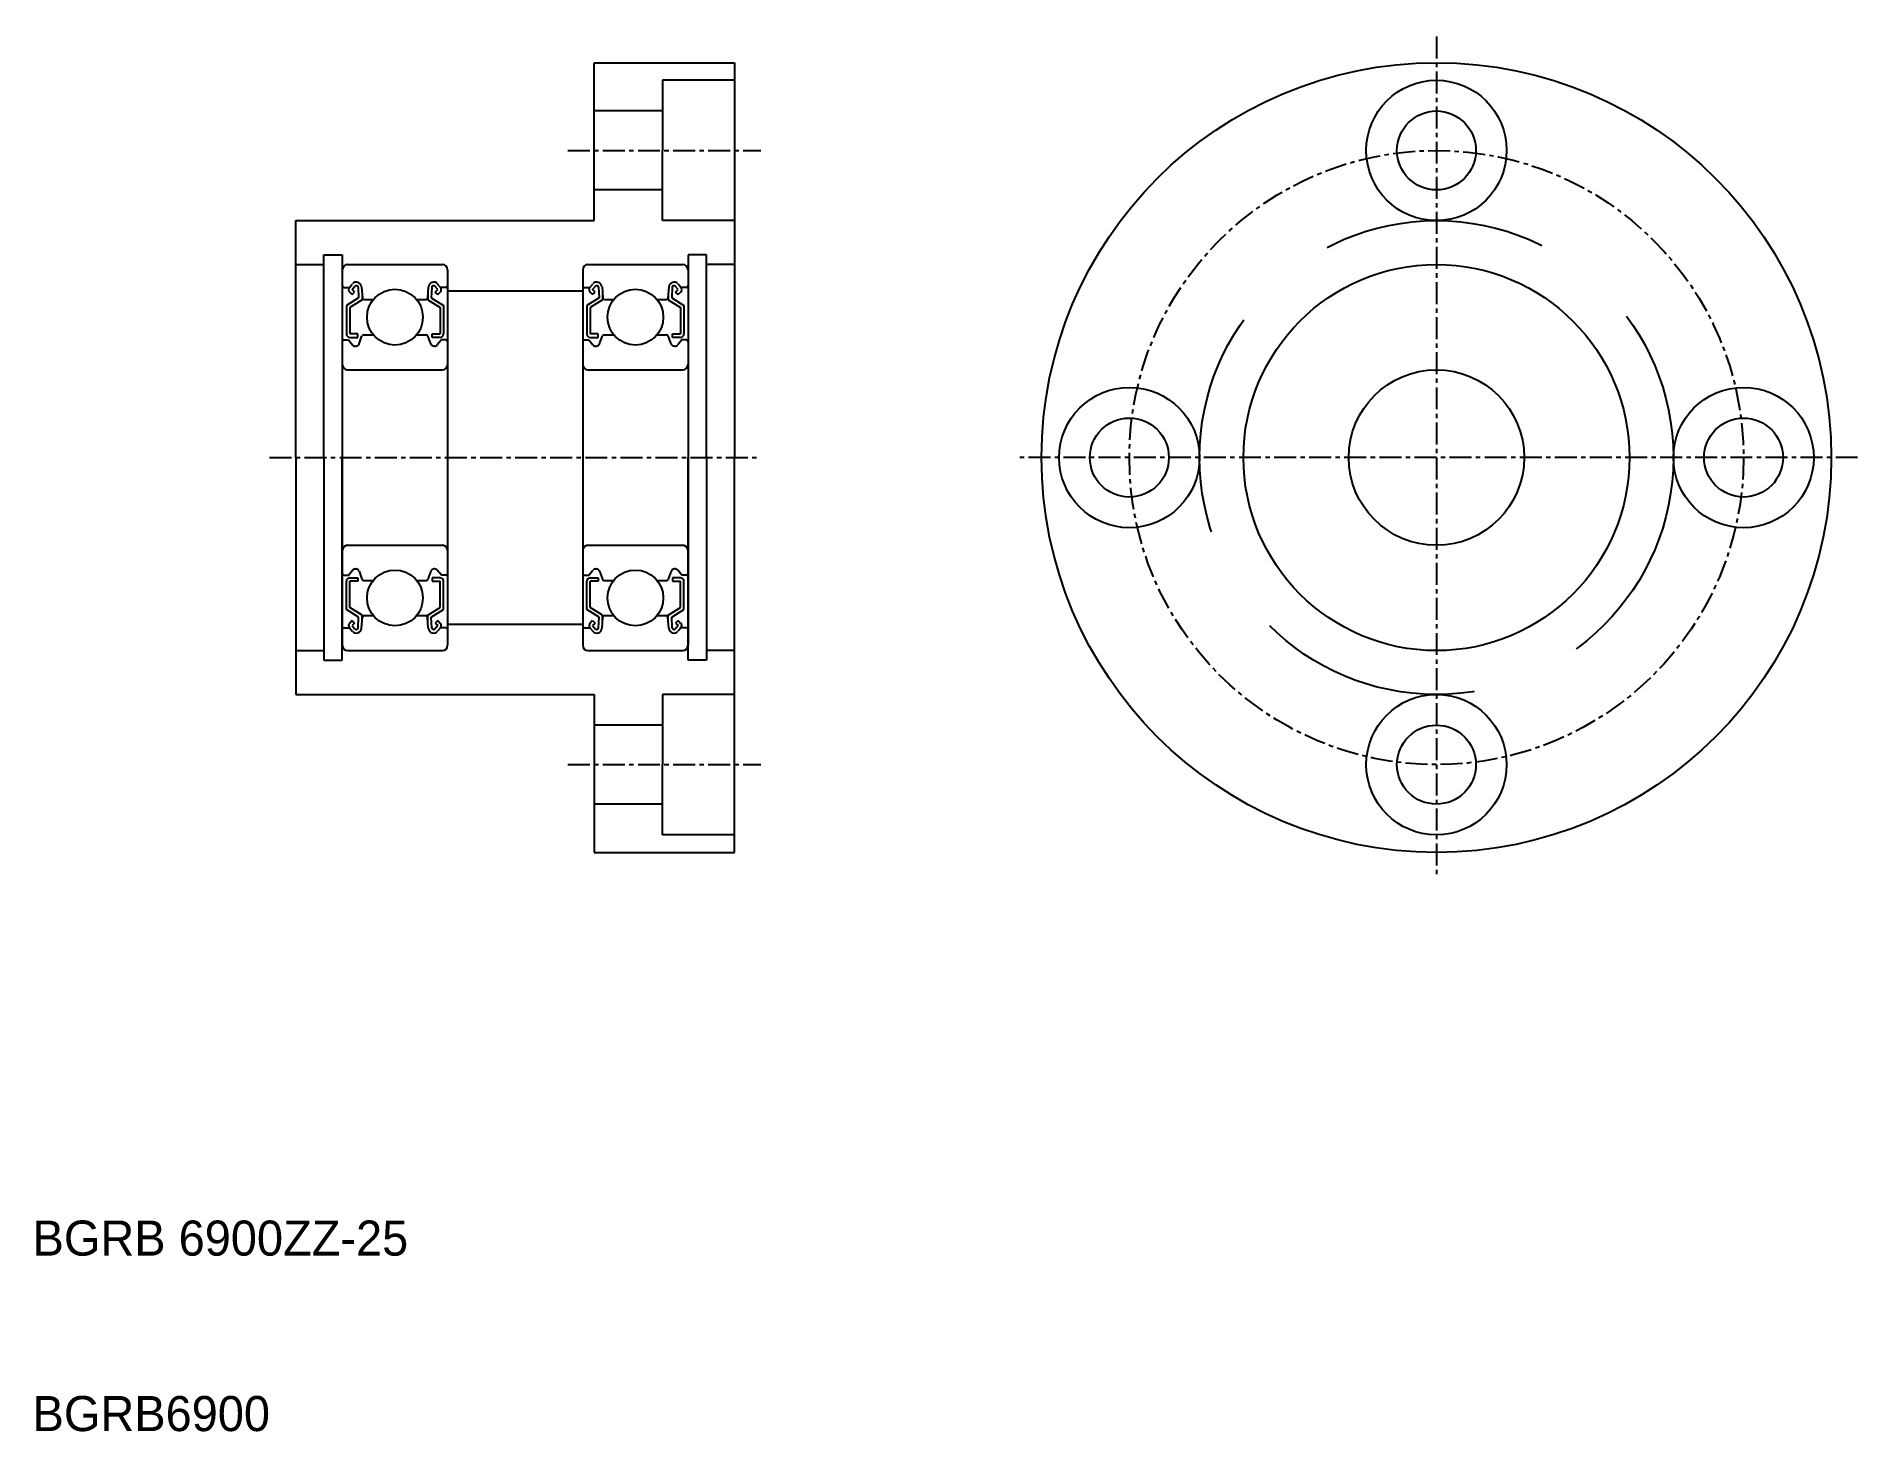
# Model space of a CAD drawing. Extents: x 107 to 211, y 45 to 124.
import ezdxf

# ---------------------------------------------------------------- set-up
doc = ezdxf.new("R2010")
doc.units = 0
doc.linetypes.add('CENTER', pattern=[2, 1.25, -0.25, 0.25, -0.25])
doc.linetypes.add('DASHED', pattern=[19.05, 12.7, -6.35])
doc.layers.get('0').update_dxf_attribs({"linetype": 'CONTINUOUS'})
doc.layers.add('CENTER', color=1, linetype='CENTER')

msp = doc.modelspace()

# ---------------------------------------------------------------- linework, layer by layer
for p, q in [((138.9, 122.63), (146.9, 122.63)), ((138.9, 113.63), (138.9, 122.63)), ((146.9, 122.63), (146.9, 100.13)), ((121.9, 100.13), (121.9, 113.63)), ((121.9, 113.63), (138.9, 113.63)), ((124.85, 111.13), (130.25, 111.13)), ((138.55, 111.13), (143.95, 111.13)), ((124.55, 110.83), (124.55, 89.43)), ((124.96, 109.83), (125.12, 110.02)), ((130.14, 109.83), (129.98, 110.02)), ((130.55, 110.83), (130.55, 89.43)), ((138.25, 110.83), (138.25, 89.43)), ((138.66, 109.83), (138.82, 110.02)), ((143.84, 109.83), (143.68, 110.02)), ((144.25, 110.83), (144.25, 89.43)), ((124.65, 109.83), (124.96, 109.83)), ((125.48, 109.23), (124.78, 108.79)), ((125.11, 109.42), (124.97, 109.56)), ((125.68, 109.12), (124.98, 108.68)), ((125.11, 109.7), (125.27, 109.89)), ((125.25, 109.56), (125.11, 109.7)), ((125.11, 109.42), (125.25, 109.56)), ((125.45, 109.84), (125.48, 109.23)), ((125.65, 109.86), (125.7, 109.22)), ((125.68, 109.46), (125.68, 109.12)), ((125.8, 109.13), (126.32, 109.13)), ((128.78, 109.13), (129.3, 109.13)), ((129.45, 109.86), (129.4, 109.22)), ((129.42, 109.46), (129.42, 109.12)), ((129.42, 109.12), (130.12, 108.68)), ((129.65, 109.84), (129.62, 109.23)), ((129.62, 109.23), (130.32, 108.79)), ((129.99, 109.7), (129.82, 109.89)), ((129.84, 109.56), (129.99, 109.7)), ((129.99, 109.42), (129.84, 109.56)), ((129.99, 109.42), (130.13, 109.56)), ((130.45, 109.83), (130.14, 109.83)), ((138.35, 109.83), (138.66, 109.83)), ((139.18, 109.23), (138.48, 108.79)), ((138.81, 109.42), (138.67, 109.56)), ((139.38, 109.12), (138.68, 108.68)), ((138.81, 109.7), (138.97, 109.89)), ((138.95, 109.56), (138.81, 109.7)), ((138.81, 109.42), (138.95, 109.56)), ((139.15, 109.84), (139.18, 109.23)), ((139.35, 109.86), (139.4, 109.22)), ((139.38, 109.46), (139.38, 109.12)), ((139.5, 109.13), (140.02, 109.13)), ((142.48, 109.13), (143, 109.13)), ((143.15, 109.86), (143.1, 109.22)), ((143.12, 109.46), (143.12, 109.12)), ((143.12, 109.12), (143.82, 108.68)), ((143.35, 109.84), (143.32, 109.23)), ((143.32, 109.23), (144.02, 108.79)), ((143.69, 109.7), (143.52, 109.89)), ((143.54, 109.56), (143.69, 109.7)), ((143.69, 109.42), (143.54, 109.56)), ((143.69, 109.42), (143.83, 109.56)), ((144.15, 109.83), (143.84, 109.83)), ((124.78, 108.79), (124.78, 107.18)), ((124.98, 108.68), (124.98, 107.18)), ((130.12, 108.68), (130.12, 107.18)), ((130.32, 108.79), (130.32, 107.18)), ((138.48, 108.79), (138.48, 107.18)), ((138.68, 108.68), (138.68, 107.18)), ((143.82, 108.68), (143.82, 107.18)), ((144.02, 108.79), (144.02, 107.18)), ((125.43, 107.18), (124.98, 107.18)), ((124.98, 106.98), (125.43, 106.98)), ((125.43, 106.98), (125.43, 107.18)), ((125.51, 106.61), (125.67, 107.06)), ((125.77, 107.13), (126.32, 107.13)), ((128.78, 107.13), (129.33, 107.13)), ((129.59, 106.61), (129.42, 107.06)), ((129.67, 107.18), (130.12, 107.18)), ((129.67, 106.98), (129.67, 107.18)), ((130.12, 106.98), (129.67, 106.98)), ((139.13, 107.18), (138.68, 107.18)), ((138.68, 106.98), (139.13, 106.98)), ((139.13, 106.98), (139.13, 107.18)), ((139.21, 106.61), (139.37, 107.06)), ((139.47, 107.13), (140.02, 107.13)), ((142.48, 107.13), (143.03, 107.13)), ((143.29, 106.61), (143.12, 107.06)), ((143.37, 107.18), (143.82, 107.18)), ((143.37, 106.98), (143.37, 107.18)), ((143.82, 106.98), (143.37, 106.98)), ((124.65, 106.83), (124.9, 106.83)), ((124.9, 106.83), (125.13, 106.55)), ((125.29, 106.48), (125.32, 106.48)), ((129.81, 106.48), (129.78, 106.48)), ((130.2, 106.83), (129.96, 106.55)), ((130.45, 106.83), (130.2, 106.83)), ((138.35, 106.83), (138.6, 106.83)), ((138.6, 106.83), (138.83, 106.55)), ((138.99, 106.48), (139.02, 106.48)), ((143.51, 106.48), (143.48, 106.48)), ((143.9, 106.83), (143.66, 106.55)), ((144.15, 106.83), (143.9, 106.83)), ((124.85, 105.13), (130.25, 105.13)), ((138.55, 105.13), (143.95, 105.13)), ((121.9, 100.13), (121.9, 86.63)), ((146.9, 77.63), (146.9, 100.13)), ((124.85, 95.13), (130.25, 95.13)), ((138.55, 95.13), (143.95, 95.13)), ((124.65, 93.43), (124.9, 93.43)), ((124.9, 93.43), (125.13, 93.71)), ((125.29, 93.78), (125.32, 93.78)), ((125.51, 93.65), (125.67, 93.2)), ((129.59, 93.65), (129.42, 93.2)), ((129.81, 93.78), (129.78, 93.78)), ((130.2, 93.43), (129.96, 93.71)), ((130.45, 93.43), (130.2, 93.43)), ((138.35, 93.43), (138.6, 93.43)), ((138.6, 93.43), (138.83, 93.71)), ((138.99, 93.78), (139.02, 93.78)), ((139.21, 93.65), (139.37, 93.2)), ((143.29, 93.65), (143.12, 93.2)), ((143.51, 93.78), (143.48, 93.78)), ((143.9, 93.43), (143.66, 93.71)), ((144.15, 93.43), (143.9, 93.43)), ((124.78, 91.47), (124.78, 93.08)), ((124.98, 93.28), (125.43, 93.28)), ((124.98, 91.58), (124.98, 93.08)), ((125.43, 93.08), (124.98, 93.08)), ((125.43, 93.28), (125.43, 93.08)), ((125.77, 93.13), (126.32, 93.13)), ((128.78, 93.13), (129.33, 93.13)), ((130.12, 93.28), (129.67, 93.28)), ((129.67, 93.28), (129.67, 93.08)), ((129.67, 93.08), (130.12, 93.08)), ((130.12, 91.58), (130.12, 93.08)), ((130.32, 91.47), (130.32, 93.08)), ((138.48, 91.47), (138.48, 93.08)), ((138.68, 93.28), (139.13, 93.28)), ((139.13, 93.08), (138.68, 93.08)), ((138.68, 91.58), (138.68, 93.08)), ((139.13, 93.28), (139.13, 93.08)), ((139.47, 93.13), (140.02, 93.13)), ((142.48, 93.13), (143.03, 93.13)), ((143.82, 93.28), (143.37, 93.28)), ((143.37, 93.28), (143.37, 93.08)), ((143.37, 93.08), (143.82, 93.08)), ((143.82, 91.58), (143.82, 93.08)), ((144.02, 91.47), (144.02, 93.08)), ((125.48, 91.03), (124.78, 91.47)), ((125.68, 91.14), (124.98, 91.58)), ((125.33, 91.36), (125.33, 91.36)), ((129.42, 91.14), (130.12, 91.58)), ((129.62, 91.03), (130.32, 91.47)), ((139.18, 91.03), (138.48, 91.47)), ((139.38, 91.14), (138.68, 91.58)), ((139.03, 91.36), (139.03, 91.36)), ((143.12, 91.14), (143.82, 91.58)), ((143.32, 91.03), (144.02, 91.47)), ((124.65, 90.43), (124.96, 90.43)), ((124.96, 90.43), (125.12, 90.24)), ((125.11, 90.84), (124.97, 90.7)), ((125.11, 90.84), (125.25, 90.7)), ((125.25, 90.7), (125.11, 90.56)), ((125.11, 90.56), (125.27, 90.36)), ((125.45, 90.42), (125.48, 91.03)), ((125.51, 91.25), (125.51, 91.25)), ((125.65, 90.4), (125.7, 91.04)), ((125.68, 90.8), (125.68, 91.14)), ((125.8, 91.13), (126.32, 91.13)), ((128.78, 91.13), (129.3, 91.13)), ((129.45, 90.4), (129.4, 91.04)), ((129.42, 90.8), (129.42, 91.14)), ((129.65, 90.42), (129.62, 91.03)), ((129.99, 90.56), (129.82, 90.36)), ((129.99, 90.84), (129.84, 90.7)), ((129.84, 90.7), (129.99, 90.56)), ((130.14, 90.43), (129.98, 90.24)), ((129.99, 90.84), (130.13, 90.7)), ((130.45, 90.43), (130.14, 90.43)), ((138.35, 90.43), (138.66, 90.43)), ((138.66, 90.43), (138.82, 90.24)), ((138.81, 90.84), (138.67, 90.7)), ((138.81, 90.84), (138.95, 90.7)), ((138.95, 90.7), (138.81, 90.56)), ((138.81, 90.56), (138.97, 90.36)), ((139.15, 90.42), (139.18, 91.03)), ((139.21, 91.25), (139.21, 91.25)), ((139.35, 90.4), (139.4, 91.04)), ((139.38, 90.8), (139.38, 91.14)), ((139.5, 91.13), (140.02, 91.13)), ((142.48, 91.13), (143, 91.13)), ((143.15, 90.4), (143.1, 91.04)), ((143.12, 90.8), (143.12, 91.14)), ((143.35, 90.42), (143.32, 91.03)), ((143.69, 90.56), (143.52, 90.36)), ((143.69, 90.84), (143.54, 90.7)), ((143.54, 90.7), (143.69, 90.56)), ((143.84, 90.43), (143.68, 90.24)), ((143.69, 90.84), (143.83, 90.7)), ((144.15, 90.43), (143.84, 90.43)), ((124.85, 89.13), (130.25, 89.13)), ((138.55, 89.13), (143.95, 89.13)), ((121.9, 86.63), (138.9, 86.63)), ((138.9, 86.63), (138.9, 77.63)), ((138.9, 77.63), (146.9, 77.63))]:
    msp.add_line(p, q)
at = {"color": 3, "linetype": 'DASHED'}
for p, q in [((146.9, 121.63), (142.8, 121.63)), ((142.8, 121.63), (142.8, 117.63)), ((142.8, 119.88), (138.9, 119.88)), ((142.8, 113.63), (142.8, 117.63)), ((142.8, 115.38), (138.9, 115.38)), ((146.9, 113.63), (142.8, 113.63)), ((146.9, 86.63), (142.8, 86.63)), ((142.8, 86.63), (142.8, 82.63)), ((142.8, 84.88), (138.9, 84.88)), ((142.8, 78.63), (142.8, 82.63)), ((142.8, 80.38), (138.9, 80.38)), ((146.9, 78.63), (142.8, 78.63))]:
    msp.add_line(p, q, dxfattribs=at)
at = {"color": 7, "linetype": 'CONTINUOUS'}
for p, q in [((121.9, 111.13), (123.49, 111.13)), ((123.49, 100.13), (123.49, 111.68)), ((123.49, 111.68), (124.55, 111.68)), ((124.55, 111.68), (124.55, 100.13)), ((144.25, 111.68), (144.25, 100.13)), ((145.31, 111.68), (144.25, 111.68)), ((145.31, 100.13), (145.31, 111.68)), ((146.9, 111.13), (145.31, 111.13)), ((130.55, 109.63), (138.25, 109.63)), ((123.49, 100.13), (123.49, 88.58)), ((124.55, 88.58), (124.55, 100.13)), ((144.25, 88.58), (144.25, 100.13)), ((145.31, 100.13), (145.31, 88.58)), ((130.55, 90.63), (138.25, 90.63)), ((121.9, 89.13), (123.49, 89.13)), ((123.49, 88.58), (124.55, 88.58)), ((145.31, 88.58), (144.25, 88.58)), ((146.9, 89.13), (145.31, 89.13))]:
    msp.add_line(p, q, dxfattribs=at)
for centre, radius in [((186.9, 100.13), 22.5), ((186.9, 117.63), 4), ((186.9, 117.63), 2.25), ((186.9, 100.13), 11), ((127.55, 108.13), 1.59), ((141.25, 108.13), 1.59), ((186.9, 100.13), 5), ((169.4, 100.13), 4), ((204.4, 100.13), 4), ((169.4, 100.13), 2.25), ((204.4, 100.13), 2.25), ((127.55, 92.13), 1.59), ((141.25, 92.13), 1.59), ((186.9, 82.63), 4), ((186.9, 82.63), 2.25)]:
    msp.add_circle(centre, radius)
at = {"color": 3, "linetype": 'DASHED'}
msp.add_circle((186.9, 100.13), 13.5, dxfattribs=at)
for centre, radius, start, end in [((124.85, 110.83), 0.3, 90, 180), ((130.25, 110.83), 0.3, 0, 90), ((138.55, 110.83), 0.3, 90, 180), ((143.95, 110.83), 0.3, 0, 90), ((125.35, 109.83), 0.298, 5.0005, 140.1714), ((129.75, 109.83), 0.298, 39.8286, 174.9997), ((139.05, 109.83), 0.298, 5.0005, 140.1714), ((143.45, 109.83), 0.298, 39.8286, 174.9997), ((124.65, 109.93), 0.1, 180.0001, 270), ((125.11, 109.7), 0.2, 139.8648, 225.0001), ((125.35, 109.83), 0.0983, 4.6646, 139.9739), ((125.8, 109.23), 0.1, 185.1444, 270), ((129.3, 109.23), 0.1, 269.9995, 354.8557), ((129.75, 109.83), 0.0983, 40.0264, 175.3357), ((129.99, 109.7), 0.2, 314.9967, 40.1352), ((130.45, 109.93), 0.1, 269.9995, 359.9913), ((138.35, 109.93), 0.1, 180.0001, 270), ((138.81, 109.7), 0.2, 139.8648, 225.0001), ((139.05, 109.83), 0.0983, 4.6646, 139.9739), ((139.5, 109.23), 0.1, 185.1444, 270), ((143, 109.23), 0.1, 269.9995, 354.8557), ((143.45, 109.83), 0.0983, 40.0264, 175.3357), ((143.69, 109.7), 0.2, 314.9967, 40.1352), ((144.15, 109.93), 0.1, 269.9995, 359.9913), ((124.98, 107.18), 0.2, 180.0001, 270), ((125.77, 107.03), 0.1, 89.9995, 160.1157), ((129.33, 107.03), 0.1, 19.8845, 90.0002), ((130.12, 107.18), 0.2, 269.9998, 359.9956), ((138.68, 107.18), 0.2, 180.0001, 270), ((139.47, 107.03), 0.1, 89.9995, 160.1157), ((143.03, 107.03), 0.1, 19.8845, 90.0002), ((143.82, 107.18), 0.2, 269.9998, 359.9956), ((124.65, 106.73), 0.1, 89.9995, 180.0001), ((125.29, 106.68), 0.2, 220.1384, 270), ((125.32, 106.68), 0.2, 270, 340.1117), ((129.78, 106.68), 0.2, 199.8883, 269.9998), ((129.81, 106.68), 0.2, 269.9998, 319.8615), ((130.45, 106.73), 0.1, 359.9913, 90.0002), ((138.35, 106.73), 0.1, 89.9995, 180.0001), ((138.99, 106.68), 0.2, 220.1384, 270), ((139.02, 106.68), 0.2, 270, 340.1117), ((143.48, 106.68), 0.2, 199.8883, 269.9998), ((143.51, 106.68), 0.2, 269.9998, 319.8615), ((144.15, 106.73), 0.1, 359.9913, 90.0002), ((124.85, 105.43), 0.3, 180, 270), ((130.25, 105.43), 0.3, 270, 0), ((138.55, 105.43), 0.3, 180, 270), ((143.95, 105.43), 0.3, 270, 0), ((124.85, 94.83), 0.3, 90, 180), ((130.25, 94.83), 0.3, 0, 90), ((138.55, 94.83), 0.3, 90, 180), ((143.95, 94.83), 0.3, 0, 90), ((124.65, 93.53), 0.1, 179.9999, 270.0005), ((125.29, 93.58), 0.2, 90, 139.8616), ((125.32, 93.58), 0.2, 19.8883, 90), ((129.78, 93.58), 0.2, 90.0002, 160.1117), ((129.81, 93.58), 0.2, 40.1385, 90.0002), ((130.45, 93.53), 0.1, 269.9998, 0.0087), ((138.35, 93.53), 0.1, 179.9999, 270.0005), ((138.99, 93.58), 0.2, 90, 139.8616), ((139.02, 93.58), 0.2, 19.8883, 90), ((143.48, 93.58), 0.2, 90.0002, 160.1117), ((143.51, 93.58), 0.2, 40.1385, 90.0002), ((144.15, 93.53), 0.1, 269.9998, 0.0087), ((124.98, 93.08), 0.2, 90, 179.9999), ((125.77, 93.23), 0.1, 199.8843, 270.0005), ((129.33, 93.23), 0.1, 269.9998, 340.1155), ((130.12, 93.08), 0.2, 0.0044, 90.0002), ((138.68, 93.08), 0.2, 90, 179.9999), ((139.47, 93.23), 0.1, 199.8843, 270.0005), ((143.03, 93.23), 0.1, 269.9998, 340.1155), ((143.82, 93.08), 0.2, 0.0044, 90.0002), ((124.65, 90.33), 0.1, 90, 179.9999), ((125.11, 90.56), 0.2, 134.9999, 220.1352), ((125.35, 90.43), 0.298, 219.8286, 354.9995), ((125.35, 90.43), 0.0983, 220.0261, 355.3354), ((125.8, 91.03), 0.1, 90, 174.8556), ((129.3, 91.03), 0.1, 5.1443, 90.0005), ((129.75, 90.43), 0.298, 185.0003, 320.1714), ((129.75, 90.43), 0.0983, 184.6643, 319.9736), ((129.99, 90.56), 0.2, 319.8648, 45.0033), ((130.45, 90.33), 0.1, 0.0087, 90.0005), ((138.35, 90.33), 0.1, 90, 179.9999), ((138.81, 90.56), 0.2, 134.9999, 220.1352), ((139.05, 90.43), 0.298, 219.8286, 354.9995), ((139.05, 90.43), 0.0983, 220.0261, 355.3354), ((139.5, 91.03), 0.1, 90, 174.8556), ((143, 91.03), 0.1, 5.1443, 90.0005), ((143.45, 90.43), 0.298, 185.0003, 320.1714), ((143.45, 90.43), 0.0983, 184.6643, 319.9736), ((143.69, 90.56), 0.2, 319.8648, 45.0033), ((144.15, 90.33), 0.1, 0.0087, 90.0005), ((124.85, 89.43), 0.3, 180, 270), ((130.25, 89.43), 0.3, 270, 0), ((138.55, 89.43), 0.3, 180, 270), ((143.95, 89.43), 0.3, 270, 0)]:
    msp.add_arc(centre, radius, start, end)
at = {"layer": 'CENTER', "color": 1, "linetype": 'CENTER'}
for p, q in [((186.9, 124.13), (186.9, 76.13)), ((137.4, 117.63), (148.4, 117.63)), ((120.4, 100.13), (148.4, 100.13)), ((210.9, 100.13), (162.9, 100.13)), ((137.4, 82.63), (148.4, 82.63))]:
    msp.add_line(p, q, dxfattribs=at)
msp.add_circle((186.9, 100.13), 17.5, dxfattribs=at)

# ---------------------------------------------------------------- texts
for s, p in [('BGRB 6900ZZ-25', (106.9, 54.65)), ('BGRB6900', (106.9, 44.65))]:
    msp.add_text(s, height=2).set_placement(p)

doc.saveas('drawing.dxf')
